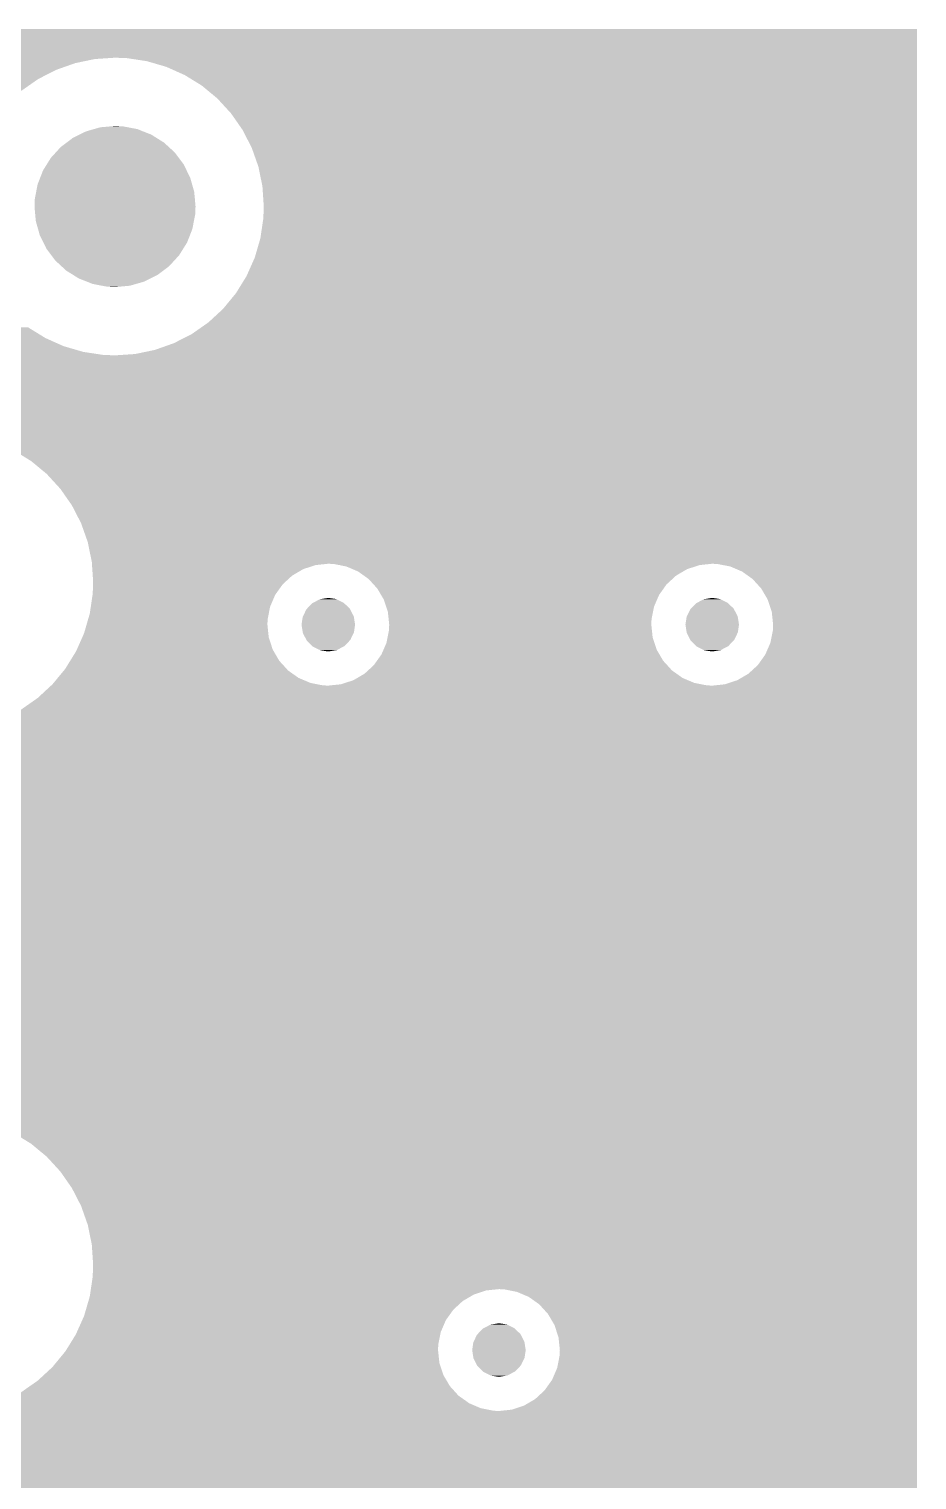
# Model space of a CAD drawing. Extents: x 295 to 953, y 10 to 290.
# Drawn here: x 670.64 to 683.86, y 245.87 to 267.46 of the extents above; entities that cross this region are included whole.
import ezdxf

# ---------------------------------------------------------------- set-up
doc = ezdxf.new("R2010")
doc.units = 0
doc.header["$LTSCALE"] = 5
doc.header["$MEASUREMENT"] = 0
doc.layers.add('FROMC1', color=7, linetype='CONTINUOUS')

msp = doc.modelspace()

# ---------------------------------------------------------------- linework, layer by layer
at = {"layer": 'FROMC1'}
for points in [[(627.595, 267.459), (627.595, 267.46), (683.856, 267.459), (683.855, 267.46)], [(627.595, 267.033), (627.595, 267.459), (683.856, 267.033), (683.856, 267.459)], [(627.595, 267.013), (627.595, 267.033), (671.618, 267.013), (671.918, 267.033)], [(627.595, 266.952), (627.595, 267.013), (671.325, 266.952), (671.618, 267.013)], [(627.595, 266.852), (627.595, 266.952), (671.042, 266.852), (671.325, 266.952)], [(672.096, 267.026), (671.918, 267.033), (683.856, 267.026), (683.856, 267.033)], [(672.392, 266.981), (672.096, 267.026), (683.856, 266.981), (683.856, 267.026)], [(672.68, 266.897), (672.392, 266.981), (683.856, 266.897), (683.856, 266.981)], [(672.954, 266.775), (672.68, 266.897), (683.856, 266.775), (683.856, 266.897)], [(627.595, 266.716), (627.595, 266.852), (670.775, 266.716), (671.042, 266.852)], [(627.595, 266.544), (627.595, 266.716), (670.529, 266.544), (670.775, 266.716)], [(673.209, 266.618), (672.954, 266.775), (683.856, 266.618), (683.856, 266.775)], [(673.44, 266.427), (673.209, 266.618), (683.856, 266.427), (683.856, 266.618)], [(673.643, 266.206), (673.44, 266.427), (683.856, 266.206), (683.856, 266.427)], [(673.815, 265.96), (673.643, 266.206), (683.856, 265.96), (683.856, 266.206)], [(671.201, 265.772), (671.288, 265.838), (672.643, 265.772), (672.537, 265.838)], [(671.288, 265.838), (671.391, 265.889), (672.537, 265.838), (672.456, 265.889)], [(671.391, 265.889), (671.486, 265.936), (672.456, 265.889), (672.335, 265.936)], [(671.486, 265.936), (671.603, 265.97), (672.335, 265.936), (672.251, 265.97)], [(671.603, 265.97), (671.698, 265.997), (672.251, 265.97), (672.11, 265.997)], [(671.698, 265.997), (671.856, 266.011), (672.11, 265.997), (672.034, 266.011)], [(671.856, 266.011), (671.918, 266.017), (672.034, 266.011), (671.918, 266.017)], [(673.952, 265.694), (673.815, 265.96), (683.856, 265.694), (683.856, 265.96)], [(670.963, 265.543), (671.036, 265.623), (672.866, 265.543), (672.806, 265.623)], [(671.036, 265.623), (671.112, 265.706), (672.806, 265.623), (672.716, 265.706)], [(671.112, 265.706), (671.201, 265.772), (672.716, 265.706), (672.643, 265.772)], [(674.052, 265.411), (673.952, 265.694), (683.856, 265.411), (683.856, 265.694)], [(670.846, 265.356), (670.903, 265.447), (672.983, 265.356), (672.938, 265.447)], [(670.903, 265.447), (670.963, 265.543), (672.938, 265.447), (672.866, 265.543)], [(674.112, 265.117), (674.052, 265.411), (683.856, 265.117), (683.856, 265.411)], [(670.766, 265.151), (670.805, 265.25), (673.064, 265.151), (673.036, 265.25)], [(670.805, 265.25), (670.846, 265.356), (673.036, 265.25), (672.983, 265.356)], [(670.724, 264.935), (670.744, 265.038), (673.106, 264.935), (673.096, 265.038)], [(670.744, 265.038), (670.766, 265.151), (673.096, 265.038), (673.064, 265.151)], [(674.132, 264.818), (674.112, 265.117), (683.856, 264.818), (683.856, 265.117)], [(670.719, 264.818), (670.724, 264.935), (673.116, 264.818), (673.106, 264.935)], [(670.729, 264.701), (670.719, 264.818), (673.111, 264.701), (673.116, 264.818)], [(674.125, 264.64), (674.132, 264.818), (683.856, 264.64), (683.856, 264.818)], [(670.739, 264.598), (670.729, 264.701), (673.091, 264.598), (673.111, 264.701)], [(670.771, 264.485), (670.739, 264.598), (673.069, 264.485), (673.091, 264.598)], [(674.081, 264.343), (674.125, 264.64), (683.856, 264.343), (683.856, 264.64)], [(670.799, 264.386), (670.771, 264.485), (673.031, 264.386), (673.069, 264.485)], [(670.852, 264.28), (670.799, 264.386), (672.989, 264.28), (673.031, 264.386)], [(673.997, 264.056), (674.081, 264.343), (683.856, 264.056), (683.856, 264.343)], [(670.897, 264.189), (670.852, 264.28), (672.932, 264.189), (672.989, 264.28)], [(670.969, 264.093), (670.897, 264.189), (672.872, 264.093), (672.932, 264.189)], [(671.03, 264.013), (670.969, 264.093), (672.799, 264.013), (672.872, 264.093)], [(671.12, 263.93), (671.03, 264.013), (672.723, 263.93), (672.799, 264.013)], [(671.192, 263.864), (671.12, 263.93), (672.635, 263.864), (672.723, 263.93)], [(673.875, 263.782), (673.997, 264.056), (683.856, 263.782), (683.856, 264.056)], [(671.298, 263.798), (671.192, 263.864), (672.547, 263.798), (672.635, 263.864)], [(671.379, 263.747), (671.298, 263.798), (672.445, 263.747), (672.547, 263.798)], [(671.5, 263.7), (671.379, 263.747), (672.349, 263.7), (672.445, 263.747)], [(671.584, 263.666), (671.5, 263.7), (672.232, 263.666), (672.349, 263.7)], [(671.725, 263.639), (671.584, 263.666), (672.137, 263.639), (672.232, 263.666)], [(673.717, 263.527), (673.875, 263.782), (683.856, 263.527), (683.856, 263.782)], [(671.801, 263.625), (671.725, 263.639), (671.979, 263.625), (672.137, 263.639)], [(671.918, 263.619), (671.801, 263.625), (671.918, 263.619), (671.979, 263.625)], [(673.526, 263.295), (673.717, 263.527), (683.856, 263.295), (683.856, 263.527)], [(673.306, 263.092), (673.526, 263.295), (683.856, 263.092), (683.856, 263.295)], [(646.513, 262.861), (646.526, 263.018), (670.881, 262.861), (670.626, 263.018)], [(673.06, 262.92), (673.306, 263.092), (683.856, 262.92), (683.856, 263.092)], [(646.506, 262.771), (646.513, 262.861), (671.082, 262.771), (670.881, 262.861)], [(672.793, 262.784), (673.06, 262.92), (683.856, 262.784), (683.856, 262.92)], [(646.444, 262.519), (646.465, 262.603), (683.856, 262.519), (683.856, 262.603)], [(646.465, 262.603), (646.466, 262.61), (671.918, 262.603), (671.739, 262.61)], [(646.466, 262.61), (646.477, 262.655), (671.739, 262.61), (671.443, 262.655)], [(646.477, 262.655), (646.498, 262.739), (671.443, 262.655), (671.155, 262.739)], [(646.498, 262.739), (646.506, 262.771), (671.155, 262.739), (671.082, 262.771)], [(671.918, 262.603), (672.217, 262.623), (683.856, 262.603), (683.856, 262.623)], [(672.217, 262.623), (672.51, 262.684), (683.856, 262.623), (683.856, 262.684)], [(672.51, 262.684), (672.793, 262.784), (683.856, 262.684), (683.856, 262.784)], [(646.343, 262.279), (646.444, 262.519), (683.856, 262.279), (683.856, 262.519)], [(646.242, 262.115), (646.343, 262.279), (683.856, 262.115), (683.856, 262.279)], [(649.69, 262.086), (649.48, 262.115), (683.856, 262.086), (683.856, 262.115)], [(649.891, 262.019), (649.69, 262.086), (683.856, 262.019), (683.856, 262.086)], [(650.075, 261.914), (649.891, 262.019), (683.856, 261.914), (683.856, 262.019)], [(650.236, 261.776), (650.075, 261.914), (683.856, 261.776), (683.856, 261.914)], [(650.368, 261.61), (650.236, 261.776), (683.856, 261.61), (683.856, 261.776)], [(650.454, 261.445), (650.368, 261.61), (683.856, 261.445), (683.856, 261.61)], [(669.556, 261.438), (669.378, 261.445), (683.856, 261.438), (683.856, 261.445)], [(669.852, 261.393), (669.556, 261.438), (683.856, 261.393), (683.856, 261.438)], [(670.14, 261.309), (669.852, 261.393), (683.856, 261.309), (683.856, 261.393)], [(670.414, 261.187), (670.14, 261.309), (683.856, 261.187), (683.856, 261.309)], [(670.669, 261.03), (670.414, 261.187), (683.856, 261.03), (683.856, 261.187)], [(670.9, 260.839), (670.669, 261.03), (683.856, 260.839), (683.856, 261.03)], [(671.103, 260.618), (670.9, 260.839), (683.856, 260.618), (683.856, 260.839)], [(671.275, 260.372), (671.103, 260.618), (683.856, 260.372), (683.856, 260.618)], [(671.412, 260.106), (671.275, 260.372), (683.856, 260.106), (683.856, 260.372)], [(671.512, 259.823), (671.412, 260.106), (683.856, 259.823), (683.856, 260.106)], [(671.572, 259.529), (671.512, 259.823), (683.856, 259.529), (683.856, 259.823)], [(671.574, 259.502), (671.572, 259.529), (683.856, 259.502), (683.856, 259.529)], [(671.575, 259.482), (671.574, 259.502), (674.902, 259.482), (675.093, 259.502)], [(671.579, 259.422), (671.575, 259.482), (674.72, 259.422), (674.902, 259.482)], [(671.586, 259.325), (671.579, 259.422), (674.554, 259.325), (674.72, 259.422)], [(675.172, 259.498), (675.093, 259.502), (680.774, 259.498), (680.808, 259.502)], [(675.258, 259.482), (675.172, 259.498), (680.617, 259.482), (680.774, 259.498)], [(675.361, 259.461), (675.258, 259.482), (680.555, 259.461), (680.617, 259.482)], [(675.453, 259.422), (675.361, 259.461), (680.435, 259.422), (680.555, 259.461)], [(675.537, 259.386), (675.453, 259.422), (680.373, 259.386), (680.435, 259.422)], [(675.622, 259.325), (675.537, 259.386), (680.269, 259.325), (680.373, 259.386)], [(680.887, 259.498), (680.808, 259.502), (683.856, 259.498), (683.856, 259.502)], [(681.076, 259.461), (680.887, 259.498), (683.856, 259.461), (683.856, 259.498)], [(681.252, 259.386), (681.076, 259.461), (683.856, 259.386), (683.856, 259.461)], [(681.408, 259.275), (681.252, 259.386), (683.856, 259.275), (683.856, 259.386)], [(671.585, 259.052), (671.591, 259.195), (674.311, 259.052), (674.413, 259.195)], [(671.592, 259.23), (671.586, 259.325), (674.451, 259.23), (674.554, 259.325)], [(671.591, 259.195), (671.592, 259.23), (674.413, 259.195), (674.451, 259.23)], [(675.693, 259.275), (675.622, 259.325), (680.215, 259.275), (680.269, 259.325)], [(675.765, 259.195), (675.693, 259.275), (680.128, 259.195), (680.215, 259.275)], [(675.822, 259.133), (675.765, 259.195), (680.084, 259.133), (680.128, 259.195)], [(675.877, 259.039), (675.822, 259.133), (680.017, 259.039), (680.084, 259.133)], [(681.537, 259.133), (681.408, 259.275), (683.856, 259.133), (683.856, 259.275)], [(681.634, 258.968), (681.537, 259.133), (683.856, 258.968), (683.856, 259.133)], [(671.557, 258.863), (671.583, 259.039), (674.226, 258.863), (674.302, 259.039)], [(671.583, 259.039), (671.585, 259.052), (674.302, 259.039), (674.311, 259.052)], [(674.775, 258.833), (674.855, 258.915), (675.413, 258.833), (675.328, 258.915)], [(674.855, 258.915), (674.867, 258.921), (675.328, 258.915), (675.322, 258.921)], [(674.867, 258.921), (674.967, 258.974), (675.322, 258.921), (675.214, 258.974)], [(674.967, 258.974), (674.987, 258.977), (675.214, 258.974), (675.208, 258.977)], [(674.987, 258.977), (675.093, 258.994), (675.208, 258.977), (675.093, 258.994)], [(675.919, 258.968), (675.877, 259.039), (679.986, 258.968), (680.017, 259.039)], [(675.954, 258.863), (675.919, 258.968), (679.941, 258.863), (679.986, 258.968)], [(680.49, 258.833), (680.57, 258.915), (681.128, 258.833), (681.043, 258.915)], [(680.57, 258.915), (680.582, 258.921), (681.043, 258.915), (681.037, 258.921)], [(680.582, 258.921), (680.682, 258.974), (681.037, 258.921), (680.929, 258.974)], [(680.682, 258.974), (680.702, 258.977), (680.929, 258.974), (680.923, 258.977)], [(680.702, 258.977), (680.808, 258.994), (680.923, 258.977), (680.808, 258.994)], [(681.694, 258.786), (681.634, 258.968), (683.856, 258.786), (683.856, 258.968)], [(671.517, 258.675), (671.541, 258.755), (674.189, 258.675), (674.205, 258.755)], [(671.541, 258.755), (671.557, 258.863), (674.205, 258.755), (674.226, 258.863)], [(674.694, 258.595), (674.711, 258.71), (675.491, 258.595), (675.473, 258.71)], [(674.711, 258.71), (674.716, 258.72), (675.473, 258.71), (675.471, 258.72)], [(674.716, 258.72), (674.766, 258.824), (675.471, 258.72), (675.417, 258.824)], [(674.766, 258.824), (674.775, 258.833), (675.417, 258.824), (675.413, 258.833)], [(675.979, 258.786), (675.954, 258.863), (679.926, 258.786), (679.941, 258.863)], [(675.991, 258.675), (675.979, 258.786), (679.904, 258.675), (679.926, 258.786)], [(680.409, 258.595), (680.426, 258.71), (681.206, 258.595), (681.188, 258.71)], [(680.426, 258.71), (680.431, 258.72), (681.188, 258.71), (681.186, 258.72)], [(680.431, 258.72), (680.481, 258.824), (681.186, 258.72), (681.132, 258.824)], [(680.481, 258.824), (680.49, 258.833), (681.132, 258.824), (681.128, 258.833)], [(681.714, 258.595), (681.694, 258.786), (683.856, 258.595), (683.856, 258.786)], [(671.457, 258.468), (671.494, 258.595), (674.199, 258.468), (674.186, 258.595)], [(671.494, 258.595), (671.517, 258.675), (674.186, 258.595), (674.189, 258.675)], [(674.712, 258.48), (674.694, 258.595), (675.474, 258.48), (675.491, 258.595)], [(674.714, 258.47), (674.712, 258.48), (675.469, 258.47), (675.474, 258.48)], [(674.768, 258.366), (674.714, 258.47), (675.419, 258.366), (675.469, 258.47)], [(675.974, 258.404), (675.996, 258.515), (679.921, 258.404), (679.909, 258.515)], [(675.999, 258.595), (675.991, 258.675), (679.901, 258.595), (679.904, 258.675)], [(675.996, 258.515), (675.999, 258.595), (679.909, 258.515), (679.901, 258.595)], [(680.427, 258.48), (680.409, 258.595), (681.189, 258.48), (681.206, 258.595)], [(680.429, 258.47), (680.427, 258.48), (681.184, 258.47), (681.189, 258.48)], [(680.483, 258.366), (680.429, 258.47), (681.134, 258.366), (681.184, 258.47)], [(681.674, 258.327), (681.711, 258.515), (683.856, 258.327), (683.856, 258.515)], [(681.711, 258.515), (681.714, 258.595), (683.856, 258.515), (683.856, 258.595)], [(671.348, 258.222), (671.429, 258.404), (674.266, 258.222), (674.206, 258.404)], [(671.429, 258.404), (671.457, 258.468), (674.206, 258.404), (674.199, 258.468)], [(674.772, 258.357), (674.768, 258.366), (675.41, 258.357), (675.419, 258.366)], [(674.857, 258.275), (674.772, 258.357), (675.33, 258.275), (675.41, 258.357)], [(674.863, 258.269), (674.857, 258.275), (675.318, 258.269), (675.33, 258.275)], [(674.971, 258.216), (674.863, 258.269), (675.218, 258.216), (675.318, 258.269)], [(675.914, 258.222), (675.959, 258.327), (679.981, 258.222), (679.946, 258.327)], [(675.959, 258.327), (675.974, 258.404), (679.946, 258.327), (679.921, 258.404)], [(680.487, 258.357), (680.483, 258.366), (681.125, 258.357), (681.134, 258.366)], [(680.572, 258.275), (680.487, 258.357), (681.045, 258.275), (681.125, 258.357)], [(680.578, 258.269), (680.572, 258.275), (681.033, 258.269), (681.045, 258.275)], [(680.686, 258.216), (680.578, 258.269), (680.933, 258.216), (681.033, 258.269)], [(681.598, 258.151), (681.674, 258.327), (683.856, 258.151), (683.856, 258.327)], [(671.177, 257.939), (671.25, 258.057), (674.471, 257.939), (674.363, 258.057)], [(671.25, 258.057), (671.335, 258.194), (674.363, 258.057), (674.283, 258.194)], [(671.335, 258.194), (671.348, 258.222), (674.283, 258.194), (674.266, 258.222)], [(674.978, 258.213), (674.971, 258.216), (675.198, 258.213), (675.218, 258.216)], [(675.093, 258.196), (674.978, 258.213), (675.093, 258.196), (675.198, 258.213)], [(675.772, 257.995), (675.816, 258.057), (680.135, 257.995), (680.078, 258.057)], [(675.816, 258.057), (675.883, 258.151), (680.078, 258.057), (680.023, 258.151)], [(675.883, 258.151), (675.914, 258.222), (680.023, 258.151), (679.981, 258.222)], [(680.693, 258.213), (680.686, 258.216), (680.913, 258.213), (680.933, 258.216)], [(680.808, 258.196), (680.693, 258.213), (680.808, 258.196), (680.913, 258.213)], [(681.487, 257.995), (681.598, 258.151), (683.856, 257.995), (683.856, 258.151)], [(671.066, 257.804), (671.158, 257.915), (674.648, 257.804), (674.492, 257.915)], [(671.158, 257.915), (671.177, 257.939), (674.492, 257.915), (674.471, 257.939)], [(675.527, 257.804), (675.631, 257.865), (680.363, 257.804), (680.278, 257.865)], [(675.631, 257.865), (675.686, 257.915), (680.278, 257.865), (680.207, 257.915)], [(675.686, 257.915), (675.772, 257.995), (680.207, 257.915), (680.135, 257.995)], [(681.18, 257.768), (681.346, 257.865), (683.856, 257.768), (683.856, 257.865)], [(681.346, 257.865), (681.487, 257.995), (683.856, 257.865), (683.856, 257.995)], [(670.766, 257.504), (670.965, 257.688), (683.856, 257.504), (683.856, 257.688)], [(670.965, 257.688), (670.969, 257.692), (675.093, 257.688), (675.013, 257.692)], [(670.969, 257.692), (670.986, 257.707), (675.013, 257.692), (674.933, 257.707)], [(670.986, 257.707), (671.004, 257.729), (674.933, 257.707), (674.825, 257.729)], [(671.004, 257.729), (671.066, 257.804), (674.825, 257.729), (674.648, 257.804)], [(675.093, 257.688), (675.126, 257.692), (680.808, 257.688), (680.728, 257.692)], [(675.126, 257.692), (675.283, 257.708), (680.728, 257.692), (680.643, 257.708)], [(675.283, 257.708), (675.345, 257.729), (680.643, 257.708), (680.54, 257.729)], [(675.345, 257.729), (675.465, 257.768), (680.54, 257.729), (680.447, 257.768)], [(675.465, 257.768), (675.527, 257.804), (680.447, 257.768), (680.363, 257.804)], [(680.808, 257.688), (680.998, 257.708), (683.856, 257.688), (683.856, 257.708)], [(680.998, 257.708), (681.18, 257.768), (683.856, 257.708), (683.856, 257.768)], [(670.52, 257.332), (670.766, 257.504), (683.856, 257.332), (683.856, 257.504)], [(669.97, 257.096), (670.253, 257.196), (683.856, 257.096), (683.856, 257.196)], [(670.253, 257.196), (670.52, 257.332), (683.856, 257.196), (683.856, 257.332)], [(627.595, 256.182), (627.595, 257.015), (683.856, 256.182), (683.856, 257.015)], [(669.378, 257.015), (669.677, 257.035), (683.856, 257.015), (683.856, 257.035)], [(669.677, 257.035), (669.97, 257.096), (683.856, 257.035), (683.856, 257.096)], [(654.277, 256.169), (654.138, 256.182), (683.856, 256.169), (683.856, 256.182)], [(654.445, 256.117), (654.277, 256.169), (683.856, 256.117), (683.856, 256.169)], [(654.597, 256.028), (654.445, 256.117), (683.856, 256.028), (683.856, 256.117)], [(654.724, 255.907), (654.597, 256.028), (683.856, 255.907), (683.856, 256.028)], [(654.82, 255.76), (654.724, 255.907), (683.856, 255.76), (683.856, 255.907)], [(654.844, 255.692), (654.82, 255.76), (683.856, 255.692), (683.856, 255.76)], [(663.742, 255.688), (663.663, 255.692), (683.856, 255.688), (683.856, 255.692)], [(663.931, 255.651), (663.742, 255.688), (683.856, 255.651), (683.856, 255.688)], [(664.107, 255.576), (663.931, 255.651), (683.856, 255.576), (683.856, 255.651)], [(664.263, 255.465), (664.107, 255.576), (683.856, 255.465), (683.856, 255.576)], [(664.392, 255.323), (664.263, 255.465), (683.856, 255.323), (683.856, 255.465)], [(664.489, 255.158), (664.392, 255.323), (683.856, 255.158), (683.856, 255.323)], [(664.549, 254.976), (664.489, 255.158), (683.856, 254.976), (683.856, 255.158)], [(664.569, 254.785), (664.549, 254.976), (683.856, 254.785), (683.856, 254.976)], [(664.529, 254.517), (664.566, 254.705), (683.856, 254.517), (683.856, 254.705)], [(664.566, 254.705), (664.569, 254.785), (683.856, 254.705), (683.856, 254.785)], [(664.453, 254.341), (664.529, 254.517), (683.856, 254.341), (683.856, 254.517)], [(664.201, 254.055), (664.342, 254.185), (683.856, 254.055), (683.856, 254.185)], [(664.342, 254.185), (664.453, 254.341), (683.856, 254.185), (683.856, 254.341)], [(663.853, 253.898), (664.035, 253.958), (683.856, 253.898), (683.856, 253.958)], [(664.035, 253.958), (664.201, 254.055), (683.856, 253.958), (683.856, 254.055)], [(654.9, 251.955), (654.9, 253.878), (683.856, 251.955), (683.856, 253.878)], [(663.663, 253.878), (663.853, 253.898), (683.856, 253.878), (683.856, 253.898)], [(662.39, 251.926), (662.18, 251.955), (683.856, 251.926), (683.856, 251.955)], [(662.591, 251.859), (662.39, 251.926), (683.856, 251.859), (683.856, 251.926)], [(662.775, 251.754), (662.591, 251.859), (683.856, 251.754), (683.856, 251.859)], [(662.936, 251.616), (662.775, 251.754), (683.856, 251.616), (683.856, 251.754)], [(663.068, 251.45), (662.936, 251.616), (683.856, 251.45), (683.856, 251.616)], [(663.154, 251.285), (663.068, 251.45), (683.856, 251.285), (683.856, 251.45)], [(669.556, 251.278), (669.378, 251.285), (683.856, 251.278), (683.856, 251.285)], [(669.852, 251.233), (669.556, 251.278), (683.856, 251.233), (683.856, 251.278)], [(670.14, 251.149), (669.852, 251.233), (683.856, 251.149), (683.856, 251.233)], [(670.414, 251.027), (670.14, 251.149), (683.856, 251.027), (683.856, 251.149)], [(670.669, 250.87), (670.414, 251.027), (683.856, 250.87), (683.856, 251.027)], [(670.9, 250.679), (670.669, 250.87), (683.856, 250.679), (683.856, 250.87)], [(671.103, 250.458), (670.9, 250.679), (683.856, 250.458), (683.856, 250.679)], [(671.275, 250.212), (671.103, 250.458), (683.856, 250.212), (683.856, 250.458)], [(671.412, 249.946), (671.275, 250.212), (683.856, 249.946), (683.856, 250.212)], [(671.512, 249.663), (671.412, 249.946), (683.856, 249.663), (683.856, 249.946)], [(671.572, 249.369), (671.512, 249.663), (683.856, 249.369), (683.856, 249.663)], [(671.592, 249.07), (671.572, 249.369), (683.856, 249.07), (683.856, 249.369)], [(671.585, 248.892), (671.592, 249.07), (683.856, 248.892), (683.856, 249.07)], [(671.558, 248.707), (671.585, 248.892), (683.856, 248.707), (683.856, 248.892)], [(671.522, 248.53), (671.541, 248.595), (677.094, 248.53), (677.206, 248.595)], [(671.541, 248.595), (671.546, 248.627), (677.206, 248.595), (677.26, 248.627)], [(671.546, 248.627), (671.555, 248.687), (677.26, 248.627), (677.442, 248.687)], [(671.555, 248.687), (671.558, 248.707), (677.442, 248.687), (677.633, 248.707)], [(677.712, 248.703), (677.633, 248.707), (683.856, 248.703), (683.856, 248.707)], [(677.901, 248.666), (677.712, 248.703), (683.856, 248.666), (683.856, 248.703)], [(678.077, 248.591), (677.901, 248.666), (683.856, 248.591), (683.856, 248.666)], [(678.233, 248.48), (678.077, 248.591), (683.856, 248.48), (683.856, 248.591)], [(671.457, 248.308), (671.484, 248.4), (676.887, 248.308), (676.953, 248.4)], [(671.484, 248.4), (671.522, 248.53), (676.953, 248.4), (677.094, 248.53)], [(678.362, 248.338), (678.233, 248.48), (683.856, 248.338), (683.856, 248.48)], [(678.459, 248.173), (678.362, 248.338), (683.856, 248.173), (683.856, 248.338)], [(671.35, 248.068), (671.429, 248.244), (676.766, 248.068), (676.842, 248.244)], [(671.429, 248.244), (671.457, 248.308), (676.842, 248.244), (676.887, 248.308)], [(677.315, 248.038), (677.395, 248.12), (677.953, 248.038), (677.868, 248.12)], [(677.395, 248.12), (677.407, 248.126), (677.868, 248.12), (677.862, 248.126)], [(677.407, 248.126), (677.507, 248.179), (677.862, 248.126), (677.754, 248.179)], [(677.507, 248.179), (677.527, 248.182), (677.754, 248.179), (677.748, 248.182)], [(677.527, 248.182), (677.633, 248.199), (677.748, 248.182), (677.633, 248.199)], [(678.519, 247.991), (678.459, 248.173), (683.856, 247.991), (683.856, 248.173)], [(671.24, 247.88), (671.335, 248.034), (676.729, 247.88), (676.76, 248.034)], [(671.335, 248.034), (671.35, 248.068), (676.76, 248.034), (676.766, 248.068)], [(677.234, 247.8), (677.251, 247.915), (678.031, 247.8), (678.013, 247.915)], [(677.251, 247.915), (677.256, 247.925), (678.013, 247.915), (678.011, 247.925)], [(677.256, 247.925), (677.306, 248.029), (678.011, 247.925), (677.957, 248.029)], [(677.306, 248.029), (677.315, 248.038), (677.957, 248.029), (677.953, 248.038)], [(678.539, 247.8), (678.519, 247.991), (683.856, 247.8), (683.856, 247.991)], [(671.037, 247.609), (671.177, 247.779), (676.746, 247.609), (676.728, 247.779)], [(671.177, 247.779), (671.19, 247.8), (676.728, 247.779), (676.726, 247.8)], [(671.19, 247.8), (671.24, 247.88), (676.726, 247.8), (676.729, 247.88)], [(677.252, 247.685), (677.234, 247.8), (678.014, 247.685), (678.031, 247.8)], [(677.254, 247.675), (677.252, 247.685), (678.009, 247.675), (678.014, 247.685)], [(677.308, 247.571), (677.254, 247.675), (677.959, 247.571), (678.009, 247.675)], [(678.499, 247.532), (678.536, 247.72), (683.856, 247.532), (683.856, 247.72)], [(678.536, 247.72), (678.539, 247.8), (683.856, 247.72), (683.856, 247.8)], [(670.856, 247.427), (670.986, 247.547), (676.806, 247.427), (676.766, 247.547)], [(670.986, 247.547), (671.037, 247.609), (676.766, 247.547), (676.746, 247.609)], [(677.312, 247.562), (677.308, 247.571), (677.95, 247.562), (677.959, 247.571)], [(677.397, 247.48), (677.312, 247.562), (677.87, 247.48), (677.95, 247.562)], [(677.403, 247.474), (677.397, 247.48), (677.858, 247.474), (677.87, 247.48)], [(677.511, 247.421), (677.403, 247.474), (677.758, 247.421), (677.858, 247.474)], [(678.423, 247.356), (678.499, 247.532), (683.856, 247.356), (683.856, 247.532)], [(670.52, 247.172), (670.648, 247.262), (676.985, 247.172), (676.903, 247.262)], [(670.648, 247.262), (670.766, 247.344), (676.903, 247.262), (676.855, 247.344)], [(670.766, 247.344), (670.856, 247.427), (676.855, 247.344), (676.806, 247.427)], [(677.518, 247.418), (677.511, 247.421), (677.738, 247.418), (677.758, 247.421)], [(677.633, 247.401), (677.518, 247.418), (677.633, 247.401), (677.738, 247.418)], [(678.312, 247.2), (678.423, 247.356), (683.856, 247.2), (683.856, 247.356)], [(670.179, 247.009), (670.253, 247.036), (677.188, 247.009), (677.152, 247.036)], [(670.253, 247.036), (670.419, 247.12), (677.152, 247.036), (677.032, 247.12)], [(670.419, 247.12), (670.52, 247.172), (677.032, 247.12), (676.985, 247.172)], [(678.005, 246.973), (678.171, 247.07), (683.856, 246.973), (683.856, 247.07)], [(678.171, 247.07), (678.312, 247.2), (683.856, 247.07), (683.856, 247.2)], [(663.818, 246.721), (663.876, 246.855), (683.856, 246.721), (683.856, 246.855)], [(669.378, 246.855), (669.677, 246.875), (683.856, 246.855), (683.856, 246.875)], [(669.677, 246.875), (669.763, 246.893), (683.856, 246.875), (683.856, 246.893)], [(669.763, 246.893), (669.78, 246.897), (677.633, 246.893), (677.553, 246.897)], [(669.78, 246.897), (669.96, 246.934), (677.553, 246.897), (677.365, 246.934)], [(669.96, 246.934), (669.97, 246.936), (677.365, 246.934), (677.359, 246.936)], [(669.97, 246.936), (670.179, 247.009), (677.359, 246.936), (677.188, 247.009)], [(677.633, 246.893), (677.823, 246.913), (683.856, 246.893), (683.856, 246.913)], [(677.823, 246.913), (678.005, 246.973), (683.856, 246.913), (683.856, 246.973)], [(663.707, 246.565), (663.818, 246.721), (683.856, 246.565), (683.856, 246.721)], [(663.4, 246.338), (663.566, 246.435), (683.856, 246.338), (683.856, 246.435)], [(663.566, 246.435), (663.707, 246.565), (683.856, 246.435), (683.856, 246.565)], [(654.9, 243.919), (654.9, 246.258), (683.856, 243.919), (683.856, 246.258)], [(663.028, 246.258), (663.218, 246.278), (683.856, 246.258), (683.856, 246.278)], [(663.218, 246.278), (663.4, 246.338), (683.856, 246.278), (683.856, 246.338)]]:
    msp.add_solid(points, dxfattribs=at)

doc.saveas('drawing.dxf')
